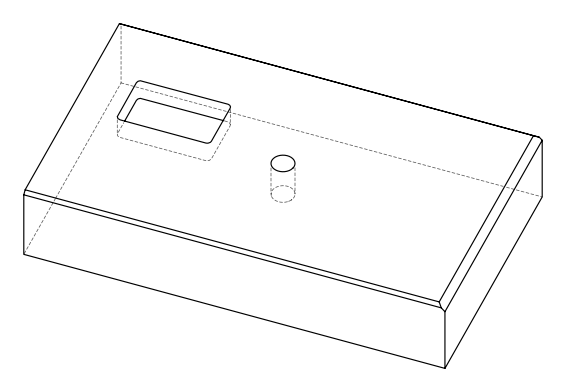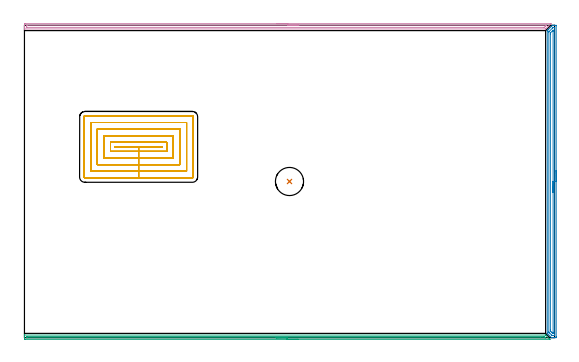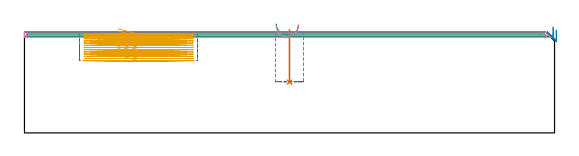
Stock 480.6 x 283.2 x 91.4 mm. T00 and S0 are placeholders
(PLAN: 5 operations, 2 tool changes, 54.6 min)
(1 INDEXABLE_INSERT_DRILL_BLIND_HOLE_FROM_SOLID | STEP1POCKET | NXT0302_022 | 0.19 min | 23002 mm3)
(2 AREA_MILL | FG_CHAMFER_SURFACE | UGT0205_001 | 6.96 min | 9294 mm3)
(3 AREA_MILL_1 | FG_CHAMFER_SURFACE_1 | UGT0205_001 | 7.75 min | 3604 mm3)
(4 AREA_MILL_2 | FG_CHAMFER_SURFACE_2 | UGT0205_001 | 7.78 min | 5461 mm3)
(5 MILL_RECTANGULAR_POCKET | POCKET_RECTANGULAR_STRAIGHT | NXT0201_009 | Follow Part, ap 2, ae 75% | 31.89 min | 177453 mm3)
(TOOL NXT0302_022 | Index. Insert Drill 25.5mm [880-D2550L25-03] | D25.5 PA176 FL77 Z2)
(TOOL UGT0205_001 | Chamfer Mill 20 x 3 x 45 deg. | D20 FL50 Z2)
(TOOL NXT0201_009 | ENDMILL 8mm [2P460-0800-NA 1630] | D8 FL26 Z6)
(OP 1 INDEXABLE_INSERT_DRILL_BLIND_HOLE_FROM_SOLID)
G17 G21 G94 G90
T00 M6
G54
G17 G0 G90 X240.3 Y141.6 S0 M3
G43 Z101.4 H1
G94 G81 G98 Z46. F250. R93.4
G80
M5
M2
(OP 2 AREA_MILL)
G17 G21 G94 G90
T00 M6
G54
G17 G0 G90 X482.1 Y151.6 S1061 M3
G43 Z101.4 H0
Z93.3
G94 G1 Y151.562 Z92.429 F250.
Y151.448 Z91.564
Y151.259 Z90.712
Y150.997 Z89.88
Y150.663 Z89.074
Y150.26 Z88.3
Y149.792 Z87.564
Y149.26 Z86.872
Y148.671 Z86.229
Y148.028 Z85.64
Y147.336 Z85.109
Y146.6 Z84.64
Y145.826 Z84.237
Y145.02 Z83.903
Y144.188 Z83.641
Y143.336 Z83.452
Y142.472 Z83.338
Y141.6 Z83.3
Y0.985
X482.099 Y0.604 Z83.301
X482.094 Y0.099 Z83.303
X482.091 Y0.008 Z83.305
X481.592 Y0. Z83.803
X481.02 Z84.377
X480.706 Z84.69
X480.135 Z85.262
X479.821 Z85.575
X479.193 Z86.206
X478.162 Z87.237
X477.903 Z87.495
X477.89 Y0.009 Z87.509
X474.508 Y3.391 Z90.889
X474.368 Y3.531 Z91.031
X474.158 Y3.741 Z91.239
X474.005 Y3.895 Z91.39
X474. Y4.174 Z91.4
X474.008 Y278.146 Z91.392
X474.014 Y278.36 Z91.384
X474.027 Y278.425 Z91.37
X474.126 Y278.527 Z91.271
X474.517 Y278.917 Z90.883
X474.625 Y279.026 Z90.773
X478.05 Y282.452 Z87.347
X478.492 Y282.892 Z86.908
X478.791 Y283.19 Z86.608
X478.803 Y283.2 Z86.595
X480.078 Z85.321
X480.706 Z84.689
X481.905 Z83.492
X482.091 Y283.198 Z83.305
X482.1 Y282.786 Z83.3
Y141.6
X480.686 Z84.714
Y2.389
X480.684 Y2.171 Z84.716
X480.682 Y2.063 Z84.718
X480.679 Y2.017 Z84.721
X480.593 Y2.01 Z84.807
X480.205 Y2.002 Z85.195
X478.935 Y2. Z86.465
X478.435 Y2.001 Z86.965
X478.388 Y2.005 Z87.012
X478.366 Y2.01 Z87.034
X478.314 Y2.048 Z87.086
X478.139 Y2.214 Z87.261
X478.05 Y2.3 Z87.35
X476.071 Y4.28 Z89.329
X475.857 Y4.497 Z89.543
X475.421 Y4.942 Z89.979
X475.415 Y5.044 Z89.985
Y5.066
X475.423 Y277.241 Z89.977
X475.429 Y277.348 Z89.971
X475.432 Y277.37 Z89.968
X475.45 Y277.394 Z89.95
X475.49 Y277.439 Z89.91
X475.622 Y277.572 Z89.778
X475.787 Y277.737 Z89.613
X478.898 Y280.848 Z86.502
X478.935 Y280.885 Z86.465
X479.209 Y281.151 Z86.191
X479.251 Y281.189 Z86.149
X479.31 Y281.193 Z86.09
X479.436 Y281.199 Z85.964
X479.821 Y281.2 Z85.579
X480.32 Z85.08
X480.557 Y281.198 Z84.843
X480.658 Y281.194 Z84.742
X480.674 Y281.19 Z84.726
X480.679 Y281.179 Z84.721
X480.682 Y281.132 Z84.718
X480.685 Y281.032 Z84.715
X480.686 Y141.6 Z84.714
X479.271 Z86.129
Y5.066
X479.27 Y4.729 Z86.13
X479.266 Y4.174 Z86.134
X479.264 Y4.014 Z86.136
X479.102 Y4.006 Z86.298
X478.935 Y4.01 Z86.465
X478.783 Y4.028 Z86.617
X478.63 Y4.174 Z86.77
X478.05 Y4.75 Z87.35
X477.733 Y5.066 Z87.667
X477.164 Y5.638 Z88.236
X476.847 Y5.959 Z88.553
X476.836 Y6.29 Z88.564
X476.831 Y6.851 Z88.569
X476.829 Y7.189 Z88.571
X476.836 Y274.895 Z88.564
X476.839 Y275.457 Z88.561
X476.842 Y275.781 Z88.558
X476.855 Y276.349 Z88.545
X477.008 Y276.506 Z88.392
X477.164 Y276.664 Z88.236
X478.785 Y278.285 Z86.615
X478.935 Y278.434 Z86.465
X479.235 Y278.724 Z86.165
X479.266 Y278.746 Z86.134
X479.268 Y278.72 Z86.132
X479.27 Y278.689 Z86.13
X479.271 Y278.134 Z86.129
Y277.795
Y141.6
Y140.728 Z86.167
Y139.864 Z86.28
Y139.012 Z86.469
Y138.18 Z86.732
Y137.374 Z87.065
Y136.6 Z87.468
Y135.864 Z87.937
Y135.172 Z88.468
Y134.529 Z89.057
Y133.94 Z89.701
Y133.408 Z90.393
Y132.94 Z91.129
Y132.537 Z91.902
Y132.203 Z92.708
Y131.941 Z93.54
Y131.752 Z94.392
Y131.638 Z95.257
Y131.6 Z96.129
G0 Z101.4
M5
M2
(OP 3 AREA_MILL_1)
G17 G21 G94 G90
T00 M6
G54
G17 G0 G90 X248.2 Y-1.5 S1061 M3
G43 Z101.4 H0
Z97.5
G94 G1 X248.162 Z96.628 F250.
X248.048 Z95.764
X247.859 Z94.912
X247.597 Z94.08
X247.263 Z93.274
X246.86 Z92.5
X246.391 Z91.764
X245.86 Z91.072
X245.271 Z90.429
X244.628 Z89.84
X243.936 Z89.309
X243.2 Z88.84
X242.426 Z88.437
X241.62 Z88.103
X240.788 Z87.841
X239.936 Z87.652
X239.072 Z87.538
X238.2 Z87.5
X0.616
X0.011 Y-1.494 Z87.502
X0.007 Y-1.491 Z87.505
X0. Y-0.889 Z88.105
Y-0.334 Z88.663
Y0.004 Z89.
Y0.559 Z89.555
Y0.896 Z89.892
Y1.572 Z90.572
Y1.938 Z90.938
X0.007 Y2.341 Z91.332
X0.01 Y2.397 Z91.388
X0.169 Y2.4 Z91.4
X472.212
X472.497 Y2.394 Z91.388
X472.512 Y2.389 Z91.385
X473.087 Y1.813 Z90.813
X475.804 Y-0.904 Z88.096
X476.082 Y-1.182 Z87.817
X476.237 Y-1.336 Z87.661
X476.38 Y-1.483 Z87.515
X476.383 Y-1.494 Z87.503
X476.38 Y-1.499 Z87.499
X238.2 Y-1.5 Z87.5
Y-0.086 Z88.914
X2.402
X2.022 Y-0.079 Z88.921
X2.01 Y-0.052 Z88.948
X2.008 Y0.004 Z89.004
X2.001 Y0.404 Z89.404
Y0.896 Z89.896
X2.003 Y0.947 Z89.947
X2.006 Y0.971 Z89.971
X2.008 Y0.977 Z89.977
X2.045 Y0.98 Z89.98
X2.223 Y0.984 Z89.984
X2.313 Y0.986 Z89.986
X2.402
X471.23 Y0.985 Z89.985
X471.318 Y0.984 Z89.984
X471.407 Y0.981 Z89.981
X471.461 Y0.978 Z89.978
X471.49 Y0.952 Z89.952
X471.55 Y0.896 Z89.896
X472.212 Y0.237 Z89.237
X472.44 Y0.004 Z89.004
X472.508 Y-0.069 Z88.931
X472.389 Y-0.079 Z88.921
X472.299 Y-0.083 Z88.917
X472.212 Y-0.085 Z88.915
X471.408 Y-0.086 Z88.914
X467.764
X238.2
X237.328 Z88.952
X236.463 Z89.066
X235.612 Z89.255
X234.78 Z89.517
X233.974 Z89.851
X233.2 Z90.254
X232.464 Z90.723
X231.772 Z91.254
X231.129 Z91.843
X230.54 Z92.486
X230.008 Z93.179
X229.54 Z93.914
X229.137 Z94.688
X228.803 Z95.494
X228.541 Z96.326
X228.352 Z97.178
X228.238 Z98.043
X228.2 Z98.914
G0 Z101.4
M5
M2
(OP 4 AREA_MILL_2)
G17 G21 G94 G90
T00 M6
G54
G17 G0 G90 X228.65 Y284.7 S1061 M3
G43 Z101.4 H0
Z96.6
G94 G1 X228.688 Z95.728 F250.
X228.802 Z94.864
X228.991 Z94.012
X229.253 Z93.18
X229.587 Z92.374
X229.99 Z91.6
X230.459 Z90.864
X230.99 Z90.172
X231.579 Z89.529
X232.222 Z88.94
X232.914 Z88.408
X233.65 Z87.94
X234.424 Z87.537
X235.23 Z87.203
X236.062 Z86.941
X236.914 Z86.752
X237.778 Z86.638
X238.65 Z86.6
X477.205
X477.28 Y284.695 Z86.603
X477.282 Y284.694 Z86.604
X477.28 Y284.679 Z86.619
X474.888 Y282.288 Z89.012
X472.628 Y280.029 Z91.271
X472.495 Y279.904 Z91.39
X472.219 Y279.9 Z91.4
X0.169
X0.01 Y279.903 Z91.388
X0.007 Y279.961 Z91.331
X0. Y280.365 Z90.934
Y280.731 Z90.569
Y281.407 Z89.888
Y282.638 Z88.659
Y283.193 Z88.101
Y283.809 Z87.487
X0.001 Y284.086 Z87.209
X0.003 Y284.695 Z86.601
X0.006 Y284.696 Z86.6
X0.616 Y284.7
X238.65
Y283.286 Z88.014
X473.112 Y283.285 Z88.015
X473.204 Y283.284 Z88.016
X473.389 Y283.279 Z88.021
X473.418 Y283.277 Z88.023
X473.408 Y283.265 Z88.035
X473.38 Y283.233 Z88.067
X473.343 Y283.193 Z88.107
X473.228 Y283.077 Z88.223
X472.218 Y282.068 Z89.232
X471.887 Y281.738 Z89.562
X471.55 Y281.407 Z89.893
X471.473 Y281.335 Z89.965
X471.445 Y281.321 Z89.979
X471.414 Y281.318 Z89.982
X471.325 Y281.316 Z89.984
X470.525 Y281.314 Z89.986
X2.402 Y281.315 Z89.985
X2.01 Y281.321 Z89.979
X2.006 Y281.35 Z89.95
X2.004 Y281.407 Z89.893
X2. Y281.809 Z89.491
X2.001 Y283.193 Z88.107
X2.003 Y283.243 Z88.057
X2.006 Y283.268 Z88.032
X2.008 Y283.275 Z88.025
X2.033 Y283.279 Z88.021
X2.217 Y283.284 Z88.016
X2.31 Y283.285 Z88.015
X238.65 Y283.286 Z88.014
X239.522 Z88.052
X240.387 Z88.166
X241.238 Z88.355
X242.07 Z88.617
X242.876 Z88.951
X243.65 Z89.354
X244.386 Z89.823
X245.078 Z90.354
X245.721 Z90.943
X246.31 Z91.586
X246.842 Z92.278
X247.31 Z93.014
X247.713 Z93.788
X248.047 Z94.594
X248.309 Z95.426
X248.498 Z96.278
X248.612 Z97.143
X248.65 Z98.014
G0 Z101.4
M5
M2
(OP 5 MILL_RECTANGULAR_POCKET)
G17 G21 G94 G90
T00 M6
G54
G17 G0 G90 X84.868 Y172.9 S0 M3
G43 Z101.4 H1
Z94.4
G94 G1 X103.5 Z89.408 F250.
X125. F500.
Y173.1
X82.
Y172.9
X103.5
Y168.9
X129.
Y177.1
X78.
Y168.9
X103.5
Y162.9
X135.
Y183.1
X72.
Y162.9
X103.5
Y156.9
X141.
Y189.1
X66.
Y156.9
X103.5
Y150.9
X147.
Y195.1
X60.
Y150.9
X103.5
Y144.9
X152.3
G3 X153. Y145.6 R0.7
G1 Y200.4
G3 X152.3 Y201.1 R0.7
G1 X54.7
G3 X54. Y200.4 R0.7
G1 Y145.6
G3 X54.7 Y144.9 R0.7
G1 X103.5
X104.5
G0 X84.868 Y172.9 Z92.408
G1 X103.5 Z87.415 F250.
X125. F500.
Y173.1
X82.
Y172.9
X103.5
Y168.9
X129.
Y177.1
X78.
Y168.9
X103.5
Y162.9
X135.
Y183.1
X72.
Y162.9
X103.5
Y156.9
X141.
Y189.1
X66.
Y156.9
X103.5
Y150.9
X147.
Y195.1
X60.
Y150.9
X103.5
Y144.9
X152.3
G3 X153. Y145.6 R0.7
G1 Y200.4
G3 X152.3 Y201.1 R0.7
G1 X54.7
G3 X54. Y200.4 R0.7
G1 Y145.6
G3 X54.7 Y144.9 R0.7
G1 X103.5
X104.5
G0 X84.868 Y172.9 Z90.415
G1 X103.5 Z85.423 F250.
X125. F500.
Y173.1
X82.
Y172.9
X103.5
Y168.9
X129.
Y177.1
X78.
Y168.9
X103.5
Y162.9
X135.
Y183.1
X72.
Y162.9
X103.5
Y156.9
X141.
Y189.1
X66.
Y156.9
X103.5
Y150.9
X147.
Y195.1
X60.
Y150.9
X103.5
Y144.9
X152.3
G3 X153. Y145.6 R0.7
G1 Y200.4
G3 X152.3 Y201.1 R0.7
G1 X54.7
G3 X54. Y200.4 R0.7
G1 Y145.6
G3 X54.7 Y144.9 R0.7
G1 X103.5
X104.5
G0 X84.868 Y172.9 Z88.423
G1 X103.5 Z83.431 F250.
X125. F500.
Y173.1
X82.
Y172.9
X103.5
Y168.9
X129.
Y177.1
X78.
Y168.9
X103.5
Y162.9
X135.
Y183.1
X72.
Y162.9
X103.5
Y156.9
X141.
Y189.1
X66.
Y156.9
X103.5
Y150.9
X147.
Y195.1
X60.
Y150.9
X103.5
Y144.9
X152.3
G3 X153. Y145.6 R0.7
G1 Y200.4
G3 X152.3 Y201.1 R0.7
G1 X54.7
G3 X54. Y200.4 R0.7
G1 Y145.6
G3 X54.7 Y144.9 R0.7
G1 X103.5
X104.5
G0 X84.868 Y172.9 Z86.431
G1 X103.5 Z81.438 F250.
X125. F500.
Y173.1
X82.
Y172.9
X103.5
Y168.9
X129.
Y177.1
X78.
Y168.9
X103.5
Y162.9
X135.
Y183.1
X72.
Y162.9
X103.5
Y156.9
X141.
Y189.1
X66.
Y156.9
X103.5
Y150.9
X147.
Y195.1
X60.
Y150.9
X103.5
Y144.9
X152.3
G3 X153. Y145.6 R0.7
G1 Y200.4
G3 X152.3 Y201.1 R0.7
G1 X54.7
G3 X54. Y200.4 R0.7
G1 Y145.6
G3 X54.7 Y144.9 R0.7
G1 X103.5
X104.5
G0 X84.868 Y172.9 Z84.438
G1 X103.5 Z79.446 F250.
X125. F500.
Y173.1
X82.
Y172.9
X103.5
Y168.9
X129.
Y177.1
X78.
Y168.9
X103.5
Y162.9
X135.
Y183.1
X72.
Y162.9
X103.5
Y156.9
X141.
Y189.1
X66.
Y156.9
X103.5
Y150.9
X147.
Y195.1
X60.
Y150.9
X103.5
Y144.9
X152.3
G3 X153. Y145.6 R0.7
G1 Y200.4
G3 X152.3 Y201.1 R0.7
G1 X54.7
G3 X54. Y200.4 R0.7
G1 Y145.6
G3 X54.7 Y144.9 R0.7
G1 X103.5
X104.5
G0 X84.868 Y172.9 Z82.446
G1 X103.5 Z77.454 F250.
X125. F500.
Y173.1
X82.
Y172.9
X103.5
Y168.9
X129.
Y177.1
X78.
Y168.9
X103.5
Y162.9
X135.
Y183.1
X72.
Y162.9
X103.5
Y156.9
X141.
Y189.1
X66.
Y156.9
X103.5
Y150.9
X147.
Y195.1
X60.
Y150.9
X103.5
Y144.9
X152.3
G3 X153. Y145.6 R0.7
G1 Y200.4
G3 X152.3 Y201.1 R0.7
G1 X54.7
G3 X54. Y200.4 R0.7
G1 Y145.6
G3 X54.7 Y144.9 R0.7
G1 X103.5
X104.5
G0 X84.868 Y172.9 Z80.454
G1 X103.5 Z75.461 F250.
X125. F500.
Y173.1
X82.
Y172.9
X103.5
Y168.9
X129.
Y177.1
X78.
Y168.9
X103.5
Y162.9
X135.
Y183.1
X72.
Y162.9
X103.5
Y156.9
X141.
Y189.1
X66.
Y156.9
X103.5
Y150.9
X147.
Y195.1
X60.
Y150.9
X103.5
Y144.9
X152.3
G3 X153. Y145.6 R0.7
G1 Y200.4
G3 X152.3 Y201.1 R0.7
G1 X54.7
G3 X54. Y200.4 R0.7
G1 Y145.6
G3 X54.7 Y144.9 R0.7
G1 X103.5
X104.5
G0 X84.868 Y172.9 Z78.461
G1 X103.5 Z73.469 F250.
X125. F500.
Y173.1
X82.
Y172.9
X103.5
Y168.9
X129.
Y177.1
X78.
Y168.9
X103.5
Y162.9
X135.
Y183.1
X72.
Y162.9
X103.5
Y156.9
X141.
Y189.1
X66.
Y156.9
X103.5
Y150.9
X147.
Y195.1
X60.
Y150.9
X103.5
Y144.9
X152.3
G3 X153. Y145.6 R0.7
G1 Y200.4
G3 X152.3 Y201.1 R0.7
G1 X54.7
G3 X54. Y200.4 R0.7
G1 Y145.6
G3 X54.7 Y144.9 R0.7
G1 X103.5
X104.5
G0 X84.868 Y172.9 Z76.469
G1 X103.5 Z71.477 F250.
X125. F500.
Y173.1
X82.
Y172.9
X103.5
Y168.9
X129.
Y177.1
X78.
Y168.9
X103.5
Y162.9
X135.
Y183.1
X72.
Y162.9
X103.5
Y156.9
X141.
Y189.1
X66.
Y156.9
X103.5
Y150.9
X147.
Y195.1
X60.
Y150.9
X103.5
Y144.9
X152.3
G3 X153. Y145.6 R0.7
G1 Y200.4
G3 X152.3 Y201.1 R0.7
G1 X54.7
G3 X54. Y200.4 R0.7
G1 Y145.6
G3 X54.7 Y144.9 R0.7
G1 X103.5
X104.5
G0 X84.868 Y172.9 Z74.477
G1 X103.5 Z69.485 F250.
X125. F500.
Y173.1
X82.
Y172.9
X103.5
Y168.9
X129.
Y177.1
X78.
Y168.9
X103.5
Y162.9
X135.
Y183.1
X72.
Y162.9
X103.5
Y156.9
X141.
Y189.1
X66.
Y156.9
X103.5
Y150.9
X147.
Y195.1
X60.
Y150.9
X103.5
Y144.9
X152.3
G3 X153. Y145.6 R0.7
G1 Y200.4
G3 X152.3 Y201.1 R0.7
G1 X54.7
G3 X54. Y200.4 R0.7
G1 Y145.6
G3 X54.7 Y144.9 R0.7
G1 X103.5
X104.5
G0 X84.868 Y172.9 Z72.485
G1 X103.5 Z67.492 F250.
X125. F500.
Y173.1
X82.
Y172.9
X103.5
Y168.9
X129.
Y177.1
X78.
Y168.9
X103.5
Y162.9
X135.
Y183.1
X72.
Y162.9
X103.5
Y156.9
X141.
Y189.1
X66.
Y156.9
X103.5
Y150.9
X147.
Y195.1
X60.
Y150.9
X103.5
Y144.9
X152.3
G3 X153. Y145.6 R0.7
G1 Y200.4
G3 X152.3 Y201.1 R0.7
G1 X54.7
G3 X54. Y200.4 R0.7
G1 Y145.6
G3 X54.7 Y144.9 R0.7
G1 X103.5
X104.5
G0 X84.868 Y172.9 Z70.492
G1 X103.5 Z65.5 F250.
X125. F500.
Y173.1
X82.
Y172.9
X103.5
Y168.9
X129.
Y177.1
X78.
Y168.9
X103.5
Y162.9
X135.
Y183.1
X72.
Y162.9
X103.5
Y156.9
X141.
Y189.1
X66.
Y156.9
X103.5
Y150.9
X147.
Y195.1
X60.
Y150.9
X103.5
Y144.9
X152.3
G3 X153. Y145.6 R0.7
G1 Y200.4
G3 X152.3 Y201.1 R0.7
G1 X54.7
G3 X54. Y200.4 R0.7
G1 Y145.6
G3 X54.7 Y144.9 R0.7
G1 X103.5
X104.5
G0 Z101.4
M5
M2
